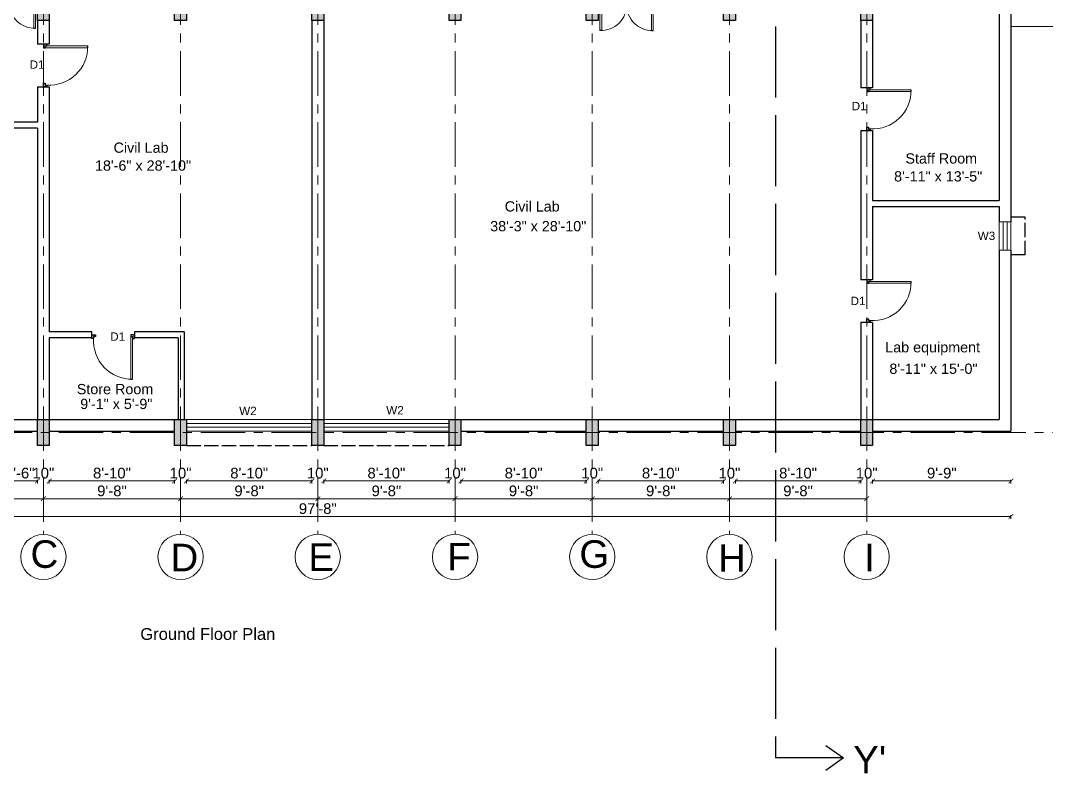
# Model space of a CAD drawing. Header units: inches. Extents: x -6800 to 96653, y -25814 to 17379.
# Drawn here: x 67528 to 68396, y 9581 to 10218 of the extents above; entities that cross this region are included whole.
import ezdxf

# ---------------------------------------------------------------- set-up
doc = ezdxf.new("R2010")
doc.units = ezdxf.units.IN
doc.header["$MEASUREMENT"] = 0
doc.header["$PDMODE"] = 34
doc.linetypes.add('ACAD_ISO02W100', pattern=[15, 12, -3])
doc.linetypes.add('CENTER', pattern=[2, 1.25, -0.25, 0.25, -0.25])
doc.layers.add('0 @ 1', color=7, linetype='Continuous')
for name, color, linetype, lineweight in [('Cent line', 54, 'CENTER', 9), ('Column', 101, 'Continuous', 30), ('Const line', 131, 'Continuous', 5), ('dimension', 50, 'Continuous', 20), ('Door', 20, 'Continuous', 20), ('Sec line', 7, 'ACAD_ISO02W100', 13), ('Stairs', 60, 'Continuous', 13), ('text', 31, 'Continuous', 13), ('Wall', 90, 'Continuous', 30), ('Win ele', 211, 'Continuous', 15), ('Window', 140, 'Continuous', 13)]:
    doc.layers.add(name, color=color, linetype=linetype, lineweight=lineweight)
doc.layers.add('Chajja', color=191, linetype='ACAD_ISO02W100', lineweight=13, transparency=0.75)
doc.styles.get("Standard").update_dxf_attribs({"font": 'arial.ttf'})
doc.dimstyles.get("Standard").update_dxf_attribs({"dimtxt": 7, "dimasz": 4, "dimexe": 2, "dimexo": 2, "dimgap": 2, "dimtad": 1, "dimdec": 0, "dimzin": 0, "dimdsep": 46, "dimlunit": 4, "dimtxsty": 'Standard', "dimblk": 'ARCHTICK', "dimcen": 0.25, "dimclrd": 256, "dimclre": 256, "dimclrt": 256, "dimadec": 0, "dimazin": 0, "dimtfac": 1, "dimtdec": 0, "dimtofl": 0, "dimtmove": 0, "dimatfit": 3, "dimfxl": 1, "dimfxlon": 1, "dimtolj": 1, "dimtzin": 0, "dimlwd": -1, "dimlwe": -1, "dimarcsym": 1})

# ---------------------------------------------------------------- blocks, each defined once
blk = doc.blocks.new('col')
at = {"layer": 'Column'}
h = blk.add_hatch(color=256, dxfattribs=at)
h.dxf.hatch_style = 1
h.paths.add_polyline_path([(830.39, 923.41), (820.39, 923.41), (820.39, 901.41), (830.39, 901.41)])
blk.add_lwpolyline([(820.39, 923.41), (830.39, 923.41), (830.39, 901.41), (820.39, 901.41)], close=True, dxfattribs=at)
blk = doc.blocks.new('_ArchTick')
at = {"color": 0, "linetype": 'ByBlock', "const_width": 0.15}
blk.add_lwpolyline([(-0.5, -0.5), (0.5, 0.5)], dxfattribs=at)
blk = doc.blocks.new('*D1654')
at = {"layer": 'Defpoints', "color": 0, "transparency": 16777216}
for p in [(67512.7, 9870.56), (67542.7, 9870.56), (67542.7, 9828.56)]:
    blk.add_point(p, dxfattribs=at)
at = {"layer": 'dimension', "transparency": 16777216}
for p, q in [((67512.7, 9829.56), (67512.7, 9826.56)), ((67512.7, 9828.56), (67542.7, 9828.56)), ((67542.7, 9829.56), (67542.7, 9826.56))]:
    blk.add_line(p, q, dxfattribs=at)
at = {"layer": 'dimension', "transparency": 16777216, "xscale": 4, "yscale": 4, "zscale": 4, "rotation": 180}
blk.add_blockref('_ArchTick', (67512.7, 9828.56), dxfattribs=at)
at = {"layer": 'dimension', "transparency": 16777216, "xscale": 4, "yscale": 4, "zscale": 4}
blk.add_blockref('_ArchTick', (67542.7, 9828.56), dxfattribs=at)
at = {"layer": 'dimension', "transparency": 16777216, "insert": (67527.7, 9835.15), "char_height": 9, "attachment_point": 5}
blk.add_mtext('\\A1;2\'-6"', dxfattribs=at)
blk = doc.blocks.new('*D1653')
at = {"layer": 'Defpoints', "color": 0, "transparency": 16777216}
for p in [(67542.7, 9870.56), (67552.7, 9870.56), (67552.7, 9828.56)]:
    blk.add_point(p, dxfattribs=at)
at = {"layer": 'dimension', "transparency": 16777216}
for p, q in [((67542.7, 9829.56), (67542.7, 9826.56)), ((67552.7, 9829.56), (67552.7, 9826.56))]:
    blk.add_line(p, q, dxfattribs=at)
at = {"layer": 'dimension', "transparency": 16777216, "insert": (67547.7, 9835.15), "char_height": 9, "attachment_point": 5}
blk.add_mtext('\\A1;10"', dxfattribs=at)
blk = doc.blocks.new('*D1652')
at = {"layer": 'Defpoints', "color": 0, "transparency": 16777216}
for p in [(67552.7, 9870.56), (67658.7, 9870.56), (67658.7, 9828.56)]:
    blk.add_point(p, dxfattribs=at)
at = {"layer": 'dimension', "transparency": 16777216}
for p, q in [((67552.7, 9829.56), (67552.7, 9826.56)), ((67552.7, 9828.56), (67658.7, 9828.56)), ((67658.7, 9829.56), (67658.7, 9826.56))]:
    blk.add_line(p, q, dxfattribs=at)
at = {"layer": 'dimension', "transparency": 16777216, "xscale": 4, "yscale": 4, "zscale": 4, "rotation": 180}
blk.add_blockref('_ArchTick', (67552.7, 9828.56), dxfattribs=at)
at = {"layer": 'dimension', "transparency": 16777216, "xscale": 4, "yscale": 4, "zscale": 4}
blk.add_blockref('_ArchTick', (67658.7, 9828.56), dxfattribs=at)
at = {"layer": 'dimension', "transparency": 16777216, "insert": (67605.7, 9835.15), "char_height": 9, "attachment_point": 5}
blk.add_mtext('\\A1;8\'-10"', dxfattribs=at)
blk = doc.blocks.new('*D1651')
at = {"layer": 'Defpoints', "color": 0, "transparency": 16777216}
for p in [(67658.7, 9870.56), (67668.7, 9870.56), (67668.7, 9828.56)]:
    blk.add_point(p, dxfattribs=at)
at = {"layer": 'dimension', "transparency": 16777216}
for p, q in [((67658.7, 9829.56), (67658.7, 9826.56)), ((67668.7, 9829.56), (67668.7, 9826.56))]:
    blk.add_line(p, q, dxfattribs=at)
at = {"layer": 'dimension', "transparency": 16777216, "insert": (67663.7, 9835.15), "char_height": 9, "attachment_point": 5}
blk.add_mtext('\\A1;10"', dxfattribs=at)
blk = doc.blocks.new('*D1650')
at = {"layer": 'Defpoints', "color": 0, "transparency": 16777216}
for p in [(67668.7, 9870.56), (67774.7, 9870.56), (67774.7, 9828.56)]:
    blk.add_point(p, dxfattribs=at)
at = {"layer": 'dimension', "transparency": 16777216}
for p, q in [((67668.7, 9829.56), (67668.7, 9826.56)), ((67668.7, 9828.56), (67774.7, 9828.56)), ((67774.7, 9829.56), (67774.7, 9826.56))]:
    blk.add_line(p, q, dxfattribs=at)
at = {"layer": 'dimension', "transparency": 16777216, "xscale": 4, "yscale": 4, "zscale": 4, "rotation": 180}
blk.add_blockref('_ArchTick', (67668.7, 9828.56), dxfattribs=at)
at = {"layer": 'dimension', "transparency": 16777216, "xscale": 4, "yscale": 4, "zscale": 4}
blk.add_blockref('_ArchTick', (67774.7, 9828.56), dxfattribs=at)
at = {"layer": 'dimension', "transparency": 16777216, "insert": (67721.7, 9835.15), "char_height": 9, "attachment_point": 5}
blk.add_mtext('\\A1;8\'-10"', dxfattribs=at)
blk = doc.blocks.new('*D1649')
at = {"layer": 'Defpoints', "color": 0, "transparency": 16777216}
for p in [(67774.7, 9870.56), (67784.7, 9870.56), (67784.7, 9828.56)]:
    blk.add_point(p, dxfattribs=at)
at = {"layer": 'dimension', "transparency": 16777216}
for p, q in [((67774.7, 9829.56), (67774.7, 9826.56)), ((67784.7, 9829.56), (67784.7, 9826.56))]:
    blk.add_line(p, q, dxfattribs=at)
at = {"layer": 'dimension', "transparency": 16777216, "insert": (67779.7, 9835.15), "char_height": 9, "attachment_point": 5}
blk.add_mtext('\\A1;10"', dxfattribs=at)
blk = doc.blocks.new('*D1648')
at = {"layer": 'Defpoints', "color": 0, "transparency": 16777216}
for p in [(67784.7, 9870.56), (67890.7, 9869.56), (67890.7, 9828.56)]:
    blk.add_point(p, dxfattribs=at)
at = {"layer": 'dimension', "transparency": 16777216}
for p, q in [((67784.7, 9829.56), (67784.7, 9826.56)), ((67784.7, 9828.56), (67890.7, 9828.56)), ((67890.7, 9829.56), (67890.7, 9826.56))]:
    blk.add_line(p, q, dxfattribs=at)
at = {"layer": 'dimension', "transparency": 16777216, "xscale": 4, "yscale": 4, "zscale": 4, "rotation": 180}
blk.add_blockref('_ArchTick', (67784.7, 9828.56), dxfattribs=at)
at = {"layer": 'dimension', "transparency": 16777216, "xscale": 4, "yscale": 4, "zscale": 4}
blk.add_blockref('_ArchTick', (67890.7, 9828.56), dxfattribs=at)
at = {"layer": 'dimension', "transparency": 16777216, "insert": (67837.7, 9835.15), "char_height": 9, "attachment_point": 5}
blk.add_mtext('\\A1;8\'-10"', dxfattribs=at)
blk = doc.blocks.new('*D1647')
at = {"layer": 'Defpoints', "color": 0, "transparency": 16777216}
for p in [(67890.7, 9869.56), (67900.7, 9869.56), (67900.7, 9828.56)]:
    blk.add_point(p, dxfattribs=at)
at = {"layer": 'dimension', "transparency": 16777216}
for p, q in [((67890.7, 9829.56), (67890.7, 9826.56)), ((67900.7, 9829.56), (67900.7, 9826.56))]:
    blk.add_line(p, q, dxfattribs=at)
at = {"layer": 'dimension', "transparency": 16777216, "insert": (67895.7, 9835.15), "char_height": 9, "attachment_point": 5}
blk.add_mtext('\\A1;10"', dxfattribs=at)
blk = doc.blocks.new('*D1646')
at = {"layer": 'Defpoints', "color": 0, "transparency": 16777216}
for p in [(68006.7, 9870.56), (67900.7, 9869.56), (68006.7, 9828.56)]:
    blk.add_point(p, dxfattribs=at)
at = {"layer": 'dimension', "transparency": 16777216}
for p, q in [((67900.7, 9829.56), (67900.7, 9826.56)), ((67900.7, 9828.56), (68006.7, 9828.56)), ((68006.7, 9829.56), (68006.7, 9826.56))]:
    blk.add_line(p, q, dxfattribs=at)
at = {"layer": 'dimension', "transparency": 16777216, "xscale": 4, "yscale": 4, "zscale": 4, "rotation": 180}
blk.add_blockref('_ArchTick', (67900.7, 9828.56), dxfattribs=at)
at = {"layer": 'dimension', "transparency": 16777216, "xscale": 4, "yscale": 4, "zscale": 4}
blk.add_blockref('_ArchTick', (68006.7, 9828.56), dxfattribs=at)
at = {"layer": 'dimension', "transparency": 16777216, "insert": (67953.7, 9835.15), "char_height": 9, "attachment_point": 5}
blk.add_mtext('\\A1;8\'-10"', dxfattribs=at)
blk = doc.blocks.new('*D1645')
at = {"layer": 'Defpoints', "color": 0, "transparency": 16777216}
for p in [(68006.7, 9870.56), (68016.7, 9870.56), (68016.7, 9828.56)]:
    blk.add_point(p, dxfattribs=at)
at = {"layer": 'dimension', "transparency": 16777216}
for p, q in [((68006.7, 9829.56), (68006.7, 9826.56)), ((68016.7, 9829.56), (68016.7, 9826.56))]:
    blk.add_line(p, q, dxfattribs=at)
at = {"layer": 'dimension', "transparency": 16777216, "insert": (68011.7, 9835.15), "char_height": 9, "attachment_point": 5}
blk.add_mtext('\\A1;10"', dxfattribs=at)
blk = doc.blocks.new('*D1644')
at = {"layer": 'Defpoints', "color": 0, "transparency": 16777216}
for p in [(68016.7, 9870.56), (68122.7, 9870.56), (68122.7, 9828.56)]:
    blk.add_point(p, dxfattribs=at)
at = {"layer": 'dimension', "transparency": 16777216}
for p, q in [((68016.7, 9829.56), (68016.7, 9826.56)), ((68016.7, 9828.56), (68122.7, 9828.56)), ((68122.7, 9829.56), (68122.7, 9826.56))]:
    blk.add_line(p, q, dxfattribs=at)
at = {"layer": 'dimension', "transparency": 16777216, "xscale": 4, "yscale": 4, "zscale": 4, "rotation": 180}
blk.add_blockref('_ArchTick', (68016.7, 9828.56), dxfattribs=at)
at = {"layer": 'dimension', "transparency": 16777216, "xscale": 4, "yscale": 4, "zscale": 4}
blk.add_blockref('_ArchTick', (68122.7, 9828.56), dxfattribs=at)
at = {"layer": 'dimension', "transparency": 16777216, "insert": (68069.7, 9835.15), "char_height": 9, "attachment_point": 5}
blk.add_mtext('\\A1;8\'-10"', dxfattribs=at)
blk = doc.blocks.new('*D1643')
at = {"layer": 'Defpoints', "color": 0, "transparency": 16777216}
for p in [(68122.7, 9870.56), (68132.7, 9870.56), (68132.7, 9828.56)]:
    blk.add_point(p, dxfattribs=at)
at = {"layer": 'dimension', "transparency": 16777216}
for p, q in [((68122.7, 9829.56), (68122.7, 9826.56)), ((68132.7, 9829.56), (68132.7, 9826.56))]:
    blk.add_line(p, q, dxfattribs=at)
at = {"layer": 'dimension', "transparency": 16777216, "insert": (68127.7, 9835.15), "char_height": 9, "attachment_point": 5}
blk.add_mtext('\\A1;10"', dxfattribs=at)
blk = doc.blocks.new('*D1642')
at = {"layer": 'Defpoints', "color": 0, "transparency": 16777216}
for p in [(68132.7, 9870.56), (68238.7, 9869.56), (68238.7, 9828.56)]:
    blk.add_point(p, dxfattribs=at)
at = {"layer": 'dimension', "transparency": 16777216}
for p, q in [((68132.7, 9829.56), (68132.7, 9826.56)), ((68132.7, 9828.56), (68238.7, 9828.56)), ((68238.7, 9829.56), (68238.7, 9826.56))]:
    blk.add_line(p, q, dxfattribs=at)
at = {"layer": 'dimension', "transparency": 16777216, "xscale": 4, "yscale": 4, "zscale": 4, "rotation": 180}
blk.add_blockref('_ArchTick', (68132.7, 9828.56), dxfattribs=at)
at = {"layer": 'dimension', "transparency": 16777216, "xscale": 4, "yscale": 4, "zscale": 4}
blk.add_blockref('_ArchTick', (68238.7, 9828.56), dxfattribs=at)
at = {"layer": 'dimension', "transparency": 16777216, "insert": (68185.7, 9835.15), "char_height": 9, "attachment_point": 5}
blk.add_mtext('\\A1;8\'-10"', dxfattribs=at)
blk = doc.blocks.new('*D1641')
at = {"layer": 'Defpoints', "color": 0, "transparency": 16777216}
for p in [(68238.7, 9869.56), (68248.7, 9869.56), (68248.7, 9828.56)]:
    blk.add_point(p, dxfattribs=at)
at = {"layer": 'dimension', "transparency": 16777216}
for p, q in [((68238.7, 9829.56), (68238.7, 9826.56)), ((68248.7, 9829.56), (68248.7, 9826.56))]:
    blk.add_line(p, q, dxfattribs=at)
at = {"layer": 'dimension', "transparency": 16777216, "insert": (68243.7, 9835.15), "char_height": 9, "attachment_point": 5}
blk.add_mtext('\\A1;10"', dxfattribs=at)
blk = doc.blocks.new('*D1640')
at = {"layer": 'Defpoints', "color": 0, "transparency": 16777216}
for p in [(68365.7, 9870.56), (68248.7, 9869.56), (68365.7, 9828.56)]:
    blk.add_point(p, dxfattribs=at)
at = {"layer": 'dimension', "transparency": 16777216}
for p, q in [((68248.7, 9829.56), (68248.7, 9826.56)), ((68248.7, 9828.56), (68365.7, 9828.56)), ((68365.7, 9829.56), (68365.7, 9826.56))]:
    blk.add_line(p, q, dxfattribs=at)
at = {"layer": 'dimension', "transparency": 16777216, "xscale": 4, "yscale": 4, "zscale": 4, "rotation": 180}
blk.add_blockref('_ArchTick', (68248.7, 9828.56), dxfattribs=at)
at = {"layer": 'dimension', "transparency": 16777216, "xscale": 4, "yscale": 4, "zscale": 4}
blk.add_blockref('_ArchTick', (68365.7, 9828.56), dxfattribs=at)
at = {"layer": 'dimension', "transparency": 16777216, "insert": (68307.2, 9835.15), "char_height": 9, "attachment_point": 5}
blk.add_mtext('\\A1;9\'-9"', dxfattribs=at)
blk = doc.blocks.new('*D1638')
at = {"layer": 'Defpoints', "color": 0, "transparency": 16777216}
for p in [(67431.7, 9858.56), (67547.7, 9858.56), (67547.7, 9813.56)]:
    blk.add_point(p, dxfattribs=at)
at = {"layer": 'dimension', "transparency": 16777216}
for p, q in [((67431.7, 9814.56), (67431.7, 9811.56)), ((67431.7, 9813.56), (67547.7, 9813.56)), ((67547.7, 9814.56), (67547.7, 9811.56))]:
    blk.add_line(p, q, dxfattribs=at)
at = {"layer": 'dimension', "transparency": 16777216, "xscale": 4, "yscale": 4, "zscale": 4, "rotation": 180}
blk.add_blockref('_ArchTick', (67431.7, 9813.56), dxfattribs=at)
at = {"layer": 'dimension', "transparency": 16777216, "xscale": 4, "yscale": 4, "zscale": 4}
blk.add_blockref('_ArchTick', (67547.7, 9813.56), dxfattribs=at)
at = {"layer": 'dimension', "transparency": 16777216, "insert": (67489.7, 9820.15), "char_height": 9, "attachment_point": 5}
blk.add_mtext('\\A1;9\'-8"', dxfattribs=at)
blk = doc.blocks.new('*D1637')
at = {"layer": 'Defpoints', "color": 0, "transparency": 16777216}
for p in [(67547.7, 9858.56), (67663.7, 9858.56), (67663.7, 9813.56)]:
    blk.add_point(p, dxfattribs=at)
at = {"layer": 'dimension', "transparency": 16777216}
for p, q in [((67547.7, 9814.56), (67547.7, 9811.56)), ((67547.7, 9813.56), (67663.7, 9813.56)), ((67663.7, 9814.56), (67663.7, 9811.56))]:
    blk.add_line(p, q, dxfattribs=at)
at = {"layer": 'dimension', "transparency": 16777216, "xscale": 4, "yscale": 4, "zscale": 4, "rotation": 180}
blk.add_blockref('_ArchTick', (67547.7, 9813.56), dxfattribs=at)
at = {"layer": 'dimension', "transparency": 16777216, "xscale": 4, "yscale": 4, "zscale": 4}
blk.add_blockref('_ArchTick', (67663.7, 9813.56), dxfattribs=at)
at = {"layer": 'dimension', "transparency": 16777216, "insert": (67605.7, 9820.15), "char_height": 9, "attachment_point": 5}
blk.add_mtext('\\A1;9\'-8"', dxfattribs=at)
blk = doc.blocks.new('*D1636')
at = {"layer": 'Defpoints', "color": 0, "transparency": 16777216}
for p in [(67663.7, 9858.56), (67779.7, 9858.56), (67779.7, 9813.56)]:
    blk.add_point(p, dxfattribs=at)
at = {"layer": 'dimension', "transparency": 16777216}
for p, q in [((67663.7, 9814.56), (67663.7, 9811.56)), ((67663.7, 9813.56), (67779.7, 9813.56)), ((67779.7, 9814.56), (67779.7, 9811.56))]:
    blk.add_line(p, q, dxfattribs=at)
at = {"layer": 'dimension', "transparency": 16777216, "xscale": 4, "yscale": 4, "zscale": 4, "rotation": 180}
blk.add_blockref('_ArchTick', (67663.7, 9813.56), dxfattribs=at)
at = {"layer": 'dimension', "transparency": 16777216, "xscale": 4, "yscale": 4, "zscale": 4}
blk.add_blockref('_ArchTick', (67779.7, 9813.56), dxfattribs=at)
at = {"layer": 'dimension', "transparency": 16777216, "insert": (67721.7, 9820.15), "char_height": 9, "attachment_point": 5}
blk.add_mtext('\\A1;9\'-8"', dxfattribs=at)
blk = doc.blocks.new('*D1635')
at = {"layer": 'Defpoints', "color": 0, "transparency": 16777216}
for p in [(67779.7, 9858.56), (67895.7, 9858.56), (67895.7, 9813.56)]:
    blk.add_point(p, dxfattribs=at)
at = {"layer": 'dimension', "transparency": 16777216}
for p, q in [((67779.7, 9814.56), (67779.7, 9811.56)), ((67779.7, 9813.56), (67895.7, 9813.56)), ((67895.7, 9814.56), (67895.7, 9811.56))]:
    blk.add_line(p, q, dxfattribs=at)
at = {"layer": 'dimension', "transparency": 16777216, "xscale": 4, "yscale": 4, "zscale": 4, "rotation": 180}
blk.add_blockref('_ArchTick', (67779.7, 9813.56), dxfattribs=at)
at = {"layer": 'dimension', "transparency": 16777216, "xscale": 4, "yscale": 4, "zscale": 4}
blk.add_blockref('_ArchTick', (67895.7, 9813.56), dxfattribs=at)
at = {"layer": 'dimension', "transparency": 16777216, "insert": (67837.7, 9820.15), "char_height": 9, "attachment_point": 5}
blk.add_mtext('\\A1;9\'-8"', dxfattribs=at)
blk = doc.blocks.new('*D1634')
at = {"layer": 'Defpoints', "color": 0, "transparency": 16777216}
for p in [(67895.7, 9858.56), (68011.7, 9858.56), (68011.7, 9813.56)]:
    blk.add_point(p, dxfattribs=at)
at = {"layer": 'dimension', "transparency": 16777216}
for p, q in [((67895.7, 9814.56), (67895.7, 9811.56)), ((67895.7, 9813.56), (68011.7, 9813.56)), ((68011.7, 9814.56), (68011.7, 9811.56))]:
    blk.add_line(p, q, dxfattribs=at)
at = {"layer": 'dimension', "transparency": 16777216, "xscale": 4, "yscale": 4, "zscale": 4, "rotation": 180}
blk.add_blockref('_ArchTick', (67895.7, 9813.56), dxfattribs=at)
at = {"layer": 'dimension', "transparency": 16777216, "xscale": 4, "yscale": 4, "zscale": 4}
blk.add_blockref('_ArchTick', (68011.7, 9813.56), dxfattribs=at)
at = {"layer": 'dimension', "transparency": 16777216, "insert": (67953.7, 9820.15), "char_height": 9, "attachment_point": 5}
blk.add_mtext('\\A1;9\'-8"', dxfattribs=at)
blk = doc.blocks.new('*D1633')
at = {"layer": 'Defpoints', "color": 0, "transparency": 16777216}
for p in [(68011.7, 9858.56), (68127.7, 9858.56), (68127.7, 9813.56)]:
    blk.add_point(p, dxfattribs=at)
at = {"layer": 'dimension', "transparency": 16777216}
for p, q in [((68011.7, 9814.56), (68011.7, 9811.56)), ((68011.7, 9813.56), (68127.7, 9813.56)), ((68127.7, 9814.56), (68127.7, 9811.56))]:
    blk.add_line(p, q, dxfattribs=at)
at = {"layer": 'dimension', "transparency": 16777216, "xscale": 4, "yscale": 4, "zscale": 4, "rotation": 180}
blk.add_blockref('_ArchTick', (68011.7, 9813.56), dxfattribs=at)
at = {"layer": 'dimension', "transparency": 16777216, "xscale": 4, "yscale": 4, "zscale": 4}
blk.add_blockref('_ArchTick', (68127.7, 9813.56), dxfattribs=at)
at = {"layer": 'dimension', "transparency": 16777216, "insert": (68069.7, 9820.15), "char_height": 9, "attachment_point": 5}
blk.add_mtext('\\A1;9\'-8"', dxfattribs=at)
blk = doc.blocks.new('*D1632')
at = {"layer": 'Defpoints', "color": 0, "transparency": 16777216}
for p in [(68127.7, 9858.56), (68243.7, 9858.56), (68243.7, 9813.56)]:
    blk.add_point(p, dxfattribs=at)
at = {"layer": 'dimension', "transparency": 16777216}
for p, q in [((68127.7, 9814.56), (68127.7, 9811.56)), ((68127.7, 9813.56), (68243.7, 9813.56)), ((68243.7, 9814.56), (68243.7, 9811.56))]:
    blk.add_line(p, q, dxfattribs=at)
at = {"layer": 'dimension', "transparency": 16777216, "xscale": 4, "yscale": 4, "zscale": 4, "rotation": 180}
blk.add_blockref('_ArchTick', (68127.7, 9813.56), dxfattribs=at)
at = {"layer": 'dimension', "transparency": 16777216, "xscale": 4, "yscale": 4, "zscale": 4}
blk.add_blockref('_ArchTick', (68243.7, 9813.56), dxfattribs=at)
at = {"layer": 'dimension', "transparency": 16777216, "insert": (68185.7, 9820.15), "char_height": 9, "attachment_point": 5}
blk.add_mtext('\\A1;9\'-8"', dxfattribs=at)
blk = doc.blocks.new('*D1631')
at = {"layer": 'Defpoints', "color": 0, "transparency": 16777216}
for p in [(67193.7, 9870.56), (68365.7, 9870.56), (68365.7, 9798.56)]:
    blk.add_point(p, dxfattribs=at)
at = {"layer": 'dimension', "transparency": 16777216}
for p, q in [((67193.7, 9799.56), (67193.7, 9796.56)), ((67193.7, 9798.56), (68365.7, 9798.56)), ((68365.7, 9799.56), (68365.7, 9796.56))]:
    blk.add_line(p, q, dxfattribs=at)
at = {"layer": 'dimension', "transparency": 16777216, "xscale": 4, "yscale": 4, "zscale": 4, "rotation": 180}
blk.add_blockref('_ArchTick', (67193.7, 9798.56), dxfattribs=at)
at = {"layer": 'dimension', "transparency": 16777216, "xscale": 4, "yscale": 4, "zscale": 4}
blk.add_blockref('_ArchTick', (68365.7, 9798.56), dxfattribs=at)
at = {"layer": 'dimension', "transparency": 16777216, "insert": (67779.7, 9805.15), "char_height": 9, "attachment_point": 5}
blk.add_mtext('\\A1;97\'-8"', dxfattribs=at)
blk = doc.blocks.new('*D1630')
at = {"layer": 'Defpoints', "color": 0, "transparency": 16777216}
for p in [(68365.7, 10236.56), (68365.7, 10047.56), (68502.7, 10047.56)]:
    blk.add_point(p, dxfattribs=at)
at = {"layer": 'dimension', "transparency": 16777216}
for p, q in [((68501.7, 10236.56), (68504.7, 10236.56)), ((68502.7, 10236.56), (68502.7, 10047.56)), ((68501.7, 10047.56), (68504.7, 10047.56))]:
    blk.add_line(p, q, dxfattribs=at)
at = {"layer": 'dimension', "transparency": 16777216, "xscale": 4, "yscale": 4, "zscale": 4}
for p, rotation in [((68502.7, 10236.56), 90), ((68502.7, 10047.56), 270)]:
    blk.add_blockref('_ArchTick', p, dxfattribs=dict(at, rotation=rotation))
at = {"layer": 'dimension', "transparency": 16777216, "insert": (68496.1, 10142.06), "char_height": 9, "attachment_point": 5, "rotation": 90}
blk.add_mtext('\\A1;15\'-9"', dxfattribs=at)
blk = doc.blocks.new('*D1629')
at = {"layer": 'Defpoints', "color": 0, "transparency": 16777216}
for p in [(68365.7, 10047.56), (68365.7, 10023.56), (68502.7, 10023.56)]:
    blk.add_point(p, dxfattribs=at)
at = {"layer": 'dimension', "transparency": 16777216}
for p, q in [((68501.7, 10047.56), (68504.7, 10047.56)), ((68502.7, 10047.56), (68502.7, 10023.56)), ((68501.7, 10023.56), (68504.7, 10023.56))]:
    blk.add_line(p, q, dxfattribs=at)
at = {"layer": 'dimension', "transparency": 16777216, "xscale": 4, "yscale": 4, "zscale": 4}
for p, rotation in [((68502.7, 10047.56), 90), ((68502.7, 10023.56), 270)]:
    blk.add_blockref('_ArchTick', p, dxfattribs=dict(at, rotation=rotation))
at = {"layer": 'dimension', "transparency": 16777216, "insert": (68496.18, 10035.56), "char_height": 9, "attachment_point": 5, "rotation": 90}
blk.add_mtext("\\A1;2'", dxfattribs=at)
blk = doc.blocks.new('*D1628')
at = {"layer": 'Defpoints', "color": 0, "transparency": 16777216}
for p in [(68365.7, 10023.56), (68365.7, 9870.56), (68502.7, 9870.56)]:
    blk.add_point(p, dxfattribs=at)
at = {"layer": 'dimension', "transparency": 16777216}
for p, q in [((68501.7, 10023.56), (68504.7, 10023.56)), ((68502.7, 10023.56), (68502.7, 9870.56)), ((68501.7, 9870.56), (68504.7, 9870.56))]:
    blk.add_line(p, q, dxfattribs=at)
at = {"layer": 'dimension', "transparency": 16777216, "xscale": 4, "yscale": 4, "zscale": 4}
for p, rotation in [((68502.7, 10023.56), 90), ((68502.7, 9870.56), 270)]:
    blk.add_blockref('_ArchTick', p, dxfattribs=dict(at, rotation=rotation))
at = {"layer": 'dimension', "transparency": 16777216, "insert": (68496.1, 9947.06), "char_height": 9, "attachment_point": 5, "rotation": 90}
blk.add_mtext('\\A1;12\'-9"', dxfattribs=at)
blk = doc.blocks.new('*D1627')
at = {"layer": 'Defpoints', "color": 0, "transparency": 16777216}
for p in [(68243.7, 10228.56), (68243.7, 9869.56), (68517.7, 9869.56)]:
    blk.add_point(p, dxfattribs=at)
at = {"layer": 'dimension', "transparency": 16777216}
for p, q in [((68516.7, 10228.56), (68519.7, 10228.56)), ((68517.7, 10228.56), (68517.7, 9869.56)), ((68516.7, 9869.56), (68519.7, 9869.56))]:
    blk.add_line(p, q, dxfattribs=at)
at = {"layer": 'dimension', "transparency": 16777216, "xscale": 4, "yscale": 4, "zscale": 4}
for p, rotation in [((68517.7, 10228.56), 90), ((68517.7, 9869.56), 270)]:
    blk.add_blockref('_ArchTick', p, dxfattribs=dict(at, rotation=rotation))
at = {"layer": 'dimension', "transparency": 16777216, "insert": (68511.1, 10049.06), "char_height": 9, "attachment_point": 5, "rotation": 90}
blk.add_mtext('\\A1;29\'-11"', dxfattribs=at)
blk = doc.blocks.new('*D1626')
at = {"layer": 'Defpoints', "color": 0, "transparency": 16777216}
for p in [(68365.7, 10236.56), (68365.7, 9870.56), (68532.7, 9870.56)]:
    blk.add_point(p, dxfattribs=at)
at = {"layer": 'dimension', "transparency": 16777216}
for p, q in [((68531.7, 10236.56), (68534.7, 10236.56)), ((68532.7, 10236.56), (68532.7, 9870.56)), ((68531.7, 9870.56), (68534.7, 9870.56))]:
    blk.add_line(p, q, dxfattribs=at)
at = {"layer": 'dimension', "transparency": 16777216, "xscale": 4, "yscale": 4, "zscale": 4}
for p, rotation in [((68532.7, 10236.56), 90), ((68532.7, 9870.56), 270)]:
    blk.add_blockref('_ArchTick', p, dxfattribs=dict(at, rotation=rotation))
at = {"layer": 'dimension', "transparency": 16777216, "insert": (68526.1, 10053.56), "char_height": 9, "attachment_point": 5, "rotation": 90}
blk.add_mtext('\\A1;30\'-6"', dxfattribs=at)
blk = doc.blocks.new('D')
at = {"transparency": 33554508}
h = blk.add_hatch(color=4, dxfattribs=at)
h.dxf.hatch_style = 1
h.paths.add_polyline_path([(619.55, 27.79), (621.05, 27.79), (621.05, 29.29), (618.05, 29.29), (618.05, 26.29), (619.55, 26.29)])
h = blk.add_hatch(color=4, dxfattribs=at)
h.dxf.hatch_style = 1
h.paths.add_polyline_path([(664.55, 26.29), (666.05, 26.29), (666.05, 29.29), (663.05, 29.29), (663.05, 27.79), (664.55, 27.79)])
for p, q in [((618.05, 26.29), (618.05, 29.29)), ((618.05, 29.29), (621.05, 29.29)), ((619.55, 26.29), (618.05, 26.29)), ((621.05, 27.79), (619.55, 27.79)), ((619.55, 27.79), (619.55, 26.29)), ((621.05, 29.29), (621.05, 27.79)), ((666.05, 29.29), (663.05, 29.29)), ((663.05, 29.29), (663.05, 27.79)), ((663.05, 27.79), (664.55, 27.79)), ((664.55, 27.79), (664.55, 26.29)), ((664.55, 26.29), (666.05, 26.29)), ((666.05, 26.29), (666.05, 29.29)), ((621.05, 6.79), (619.55, 6.79)), ((663.05, 6.79), (664.55, 6.79))]:
    blk.add_line(p, q)
at = {"layer": 'Door'}
for p, q in [((619.55, 6.79), (619.55, 27.79)), ((621.05, 27.79), (621.05, 6.79)), ((663.05, 27.79), (663.05, 6.79)), ((664.55, 6.79), (664.55, 27.79))]:
    blk.add_line(p, q, dxfattribs=at)
for centre, radius, start, end in [((620.3, 28.54), 21.76, 268.02507, 1.97493), ((663.8, 28.51), 21.74, 179.93185, 271.97728)]:
    blk.add_arc(centre, radius, start, end, dxfattribs=at)
blk = doc.blocks.new('D1')
at = {"transparency": 33554508}
h = blk.add_hatch(color=4, dxfattribs=at)
h.dxf.hatch_style = 1
h.paths.add_polyline_path([(579.58, -15.73), (581.08, -15.73), (581.08, -14.23), (578.08, -14.23), (578.08, -17.23), (579.58, -17.23)])
h.paths.add_polyline_path([(612.58, -15.73), (612.58, -17.23), (614.08, -17.23), (614.08, -14.23), (611.08, -14.23), (611.08, -15.73)])
for p, q in [((578.08, -17.23), (578.08, -14.23)), ((578.08, -14.23), (581.08, -14.23)), ((579.58, -17.23), (578.08, -17.23)), ((581.08, -15.73), (579.58, -15.73)), ((579.58, -15.73), (579.58, -17.23)), ((581.08, -14.23), (581.08, -15.73)), ((614.08, -14.23), (611.08, -14.23)), ((611.08, -14.23), (611.08, -15.73)), ((611.08, -15.73), (612.58, -15.73)), ((612.58, -15.73), (612.58, -17.23)), ((612.58, -17.23), (614.08, -17.23)), ((614.08, -17.23), (614.08, -14.23)), ((611.08, -51.73), (612.58, -51.73))]:
    blk.add_line(p, q)
at = {"layer": 'Door'}
for p, q in [((611.08, -15.73), (611.08, -51.73)), ((612.58, -51.73), (612.58, -15.73))]:
    blk.add_line(p, q, dxfattribs=at)
blk.add_arc((611.83, -19.41), 32.32, 176.12441, 271.32953, dxfattribs=at)

msp = doc.modelspace()

# ---------------------------------------------------------------- linework, layer by layer
at = {"layer": 'Cent line', "ltscale": 30, "transparency": 33554643}
for p, q in [((67547.7, 10371.56), (67547.7, 9783.56)), ((67663.7, 10371.56), (67663.7, 9783.56)), ((67779.7, 10371.56), (67779.7, 9783.56)), ((67895.7, 10371.56), (67895.7, 9783.56)), ((68011.7, 10371.56), (68011.7, 9783.56)), ((68127.7, 10371.56), (68127.7, 9783.56)), ((68243.7, 10371.56), (68243.7, 9783.56)), ((67080.7, 9869.56), (68547.7, 9869.56))]:
    msp.add_line(p, q, dxfattribs=at)
at = {"layer": 'Chajja', "lineweight": 25, "transparency": 33554687}
for p, q in [((68377.7, 10051.56), (68365.7, 10051.56)), ((68377.7, 10019.56), (68377.7, 10051.56)), ((68377.7, 10019.56), (68365.7, 10019.56)), ((67668.7, 9858.56), (67774.7, 9858.56)), ((67784.7, 9858.56), (67890.7, 9858.56))]:
    msp.add_line(p, q, dxfattribs=at)
at = {"layer": 'Const line', "lineweight": 25, "transparency": 33554687}
for p, q in [((67628.7, 9880.56), (67658.7, 9880.56)), ((67628.7, 9870.56), (67658.7, 9870.56))]:
    msp.add_line(p, q, dxfattribs=at)
at = {"layer": 'Sec line', "lineweight": 25, "ltscale": 5, "transparency": 33554687}
msp.add_line((68166.6, 10512.56), (68166.6, 9594.56), dxfattribs=at)
at = {"layer": 'Stairs', "transparency": 33554651}
msp.add_line((68365.7, 10212.56), (68472.7, 10212.56), dxfattribs=at)
at = {"layer": 'text', "transparency": 33554687}
for centre in [(67547.7, 9764.42), (67663.7, 9764.42), (67779.7, 9764.42), (67895.7, 9764.42), (68011.7, 9764.42), (68127.7, 9764.42), (68243.7, 9764.42)]:
    msp.add_circle(centre, 19.15, dxfattribs=at)
at = {"layer": 'Wall', "transparency": 33554651}
for p, q in [((68365.7, 10236.56), (68365.7, 10047.56)), ((68355.7, 10226.56), (68355.7, 10065.56)), ((67542.7, 10217.56), (67542.7, 10197.56)), ((67552.7, 10217.56), (67552.7, 10197.56)), ((67774.7, 10217.56), (67774.7, 9880.56)), ((67784.7, 10217.56), (67784.7, 9880.56)), ((68238.7, 10217.56), (68238.7, 10160.56)), ((68248.7, 10217.56), (68248.7, 10160.56)), ((67552.7, 10197.56), (67542.7, 10197.56)), ((67542.7, 10161.56), (67542.7, 10131.56)), ((67542.7, 10161.56), (67552.7, 10161.56)), ((67552.7, 10161.56), (67552.7, 9954.56)), ((68248.7, 10160.56), (68238.7, 10160.56)), ((67542.7, 10131.56), (67356.7, 10131.56)), ((67542.7, 10126.56), (67356.7, 10126.56)), ((67542.7, 10126.56), (67542.7, 9880.56)), ((68238.7, 10124.56), (68238.7, 9998.56)), ((68238.7, 10124.56), (68248.7, 10124.56)), ((68248.7, 10124.56), (68248.7, 10065.56)), ((68248.7, 10065.56), (68355.7, 10065.56)), ((68248.7, 10060.56), (68248.7, 9998.56)), ((68248.7, 10060.56), (68355.7, 10060.56)), ((68355.7, 10060.56), (68355.7, 10047.56)), ((68355.7, 10023.56), (68355.7, 9880.56)), ((68365.7, 10023.56), (68365.7, 9870.56)), ((68248.7, 9998.56), (68238.7, 9998.56)), ((68238.7, 9962.56), (68238.7, 9880.56)), ((68248.7, 9962.56), (68238.7, 9962.56)), ((68248.7, 9962.56), (68248.7, 9880.56)), ((67588.7, 9954.56), (67552.7, 9954.56)), ((67552.7, 9949.56), (67552.7, 9880.56)), ((67588.7, 9949.56), (67552.7, 9949.56)), ((67588.7, 9949.56), (67588.7, 9954.56)), ((67666.7, 9954.56), (67624.7, 9954.56)), ((67624.7, 9954.56), (67624.7, 9949.56)), ((67661.7, 9949.56), (67624.7, 9949.56)), ((67661.7, 9949.56), (67661.7, 9880.56)), ((67666.7, 9954.56), (67666.7, 9880.56)), ((67512.7, 9880.56), (67542.7, 9880.56)), ((67552.7, 9880.56), (67658.7, 9880.56)), ((67900.7, 9880.56), (68006.7, 9880.56)), ((68016.7, 9880.56), (68122.7, 9880.56)), ((68132.7, 9880.56), (68238.7, 9880.56)), ((68248.7, 9880.56), (68355.7, 9880.56)), ((67512.7, 9870.56), (67542.7, 9870.56)), ((67552.7, 9870.56), (67658.7, 9870.56)), ((67900.7, 9870.56), (68006.7, 9870.56)), ((68016.7, 9870.56), (68122.7, 9870.56)), ((68132.7, 9870.56), (68238.7, 9870.56)), ((68248.7, 9870.56), (68365.7, 9870.56))]:
    msp.add_line(p, q, dxfattribs=at)
at = {"layer": 'Window', "transparency": 33554651}
for p, q in [((68359.03, 10047.56), (68359.03, 10023.56)), ((68362.36, 10047.56), (68362.36, 10023.56)), ((67668.7, 9880.56), (67774.7, 9880.56)), ((67784.7, 9880.56), (67890.7, 9880.56)), ((67668.7, 9877.22), (67774.7, 9877.22)), ((67668.7, 9873.89), (67774.7, 9873.89)), ((67774.7, 9870.56), (67668.7, 9870.56)), ((67784.7, 9877.22), (67890.7, 9877.22)), ((67784.7, 9873.89), (67890.7, 9873.89)), ((67890.7, 9870.56), (67784.7, 9870.56))]:
    msp.add_line(p, q, dxfattribs=at)
msp.add_lwpolyline([(68365.7, 10023.56), (68355.7, 10023.56), (68355.7, 10047.56), (68365.7, 10047.56)], close=True, dxfattribs=at)

# ---------------------------------------------------------------- block references
at = {"lineweight": 25, "transparency": 33554687}
for name, p in [('D', (66876.65, 10204.19)), ('D', (67398.65, 10202.27)), ('D1', (67010.61, 9966.29))]:
    msp.add_blockref(name, p, dxfattribs=at)
at = {"lineweight": 25, "transparency": 33554687, "rotation": 90}
for p in [(67533.47, 9583.47), (68229.47, 9546.47), (68229.47, 9384.47)]:
    msp.add_blockref('D1', p, dxfattribs=at)
at = {"layer": 'Win ele', "transparency": 33554526}
for p in [(66722.3, 9316.15), (66838.3, 9316.15), (66954.3, 9316.15), (67070.3, 9316.15), (67186.3, 9316.15), (67302.3, 9316.15), (67418.3, 9316.15), (66722.3, 8957.15), (66838.3, 8957.15), (66954.3, 8957.15), (67070.3, 8957.15), (67186.3, 8957.15), (67302.3, 8957.15), (67418.3, 8957.15)]:
    msp.add_blockref('col', p, dxfattribs=at)

# ---------------------------------------------------------------- texts
at = {"layer": 'text', "transparency": 33554687, "attachment_point": 1}
for s, width, gutter_width, insert, char_height in [('D1', 1192.2441, 35.26, (67536.1, 10183.82), 7.052), ('D1', 1192.2441, 35.26, (68231.05, 10148.82), 7.052), ('Civil Lab', 1066.1323, 5.35, (67607.07, 10114.51), 8.672), ('Staff Room', 614.2686, 3.08, (68276.45, 10105.39), 8.672), ('18\'-6" x 28\'-10"', 749.2243, 3.76, (67591.34, 10099.37), 8.6717), ('8\'-11" x 13\'-5"', 431.6771, 2.17, (68266.9, 10090.24), 8.6717), ('Civil Lab', 1066.1323, 5.35, (67937.73, 10064.87), 8.672), ('38\'-3" x 28\'-10"', 749.2243, 3.76, (67925.45, 10048.16), 8.6717), ('W3', 1192.2441, 35.26, (68337.6, 10039.17), 7.052), ('D1', 1192.2441, 35.26, (68230.11, 9984.19), 7.052), ('D1', 1192.2441, 35.26, (67604.22, 9954.05), 7.052), (' Lab equipment', 467.7173, 2.35, (68256.04, 9945.87), 8.6717), ('8\'-11" x 15\'-0"', 431.6771, 2.17, (68262.91, 9927.71), 8.6717), ('Store Room', 475.4009, 2.39, (67575.96, 9910.53), 8.672), ('9\'-1" x 5\'-9"', 334.0879, 1.68, (67578.86, 9897.99), 8.6717), ('W2', 1192.2441, 35.26, (67713.28, 9891.28), 7.052), ('W2', 1192.2441, 35.26, (67837.58, 9891.83), 7.052), ('C', 337.7784, 5.82, (67536.82, 9778.44), 23.29), ('D', 337.7784, 5.82, (67655.14, 9775.53), 23.29), ('E', 337.7784, 5.82, (67771.73, 9775.82), 23.29), ('F', 337.7784, 5.82, (67889.18, 9776.26), 23.29), ('G', 337.7784, 5.82, (68000.82, 9778.44), 23.29), ('H', 337.7784, 5.82, (68118.09, 9775.16), 23.29), ('I', 337.7784, 5.82, (68241.58, 9775.6), 23.29), ('Ground Floor Plan', 1010.0813, 5.07, (67629.67, 9704.28), 10), ("Y'", 337.7784, 5.82, (68232.3, 9604.73), 23.288)]:
    msp.add_mtext_dynamic_manual_height_columns(s, width=width, gutter_width=gutter_width, heights=[0], dxfattribs=dict(at, insert=insert, char_height=char_height))

# ---------------------------------------------------------------- dimensions: what is measured, and where the dimension line sits
at = {"layer": 'dimension', "transparency": 33554651}
for base, p1, p2, picture, middle in [((68502.7, 10047.56), (68365.7, 10236.56), (68365.7, 10047.56), '*D1630', (68496.1, 10142.06)), ((68532.7, 9870.56), (68365.7, 10236.56), (68365.7, 9870.56), '*D1626', (68526.1, 10053.56)), ((68517.7, 9869.56), (68243.7, 10228.56), (68243.7, 9869.56), '*D1627', (68511.1, 10049.06)), ((68502.7, 10023.56), (68365.7, 10047.56), (68365.7, 10023.56), '*D1629', (68496.18, 10035.56)), ((68502.7, 9870.56), (68365.7, 10023.56), (68365.7, 9870.56), '*D1628', (68496.1, 9947.06))]:
    dim = msp.add_linear_dim(base=base, p1=p1, p2=p2, angle=90, dimstyle='Standard', override={"dimscale": 1, "dimtxt": 9, "dimtix": 1, "dimtofl": 0, "dimtmove": 1, "dimatfit": 0}, dxfattribs=at)
    dim.commit()
    dim.dimension.update_dxf_attribs({"geometry": picture, "text_midpoint": middle})
for base, p1, p2, picture, middle in [((68365.7, 9798.56), (67193.7, 9870.56), (68365.7, 9870.56), '*D1631', (67779.7, 9805.15)), ((67542.7, 9828.56), (67512.7, 9870.56), (67542.7, 9870.56), '*D1654', (67527.7, 9835.15)), ((67552.7, 9828.56), (67542.7, 9870.56), (67552.7, 9870.56), '*D1653', (67547.7, 9835.15)), ((67658.7, 9828.56), (67552.7, 9870.56), (67658.7, 9870.56), '*D1652', (67605.7, 9835.15)), ((67668.7, 9828.56), (67658.7, 9870.56), (67668.7, 9870.56), '*D1651', (67663.7, 9835.15)), ((67774.7, 9828.56), (67668.7, 9870.56), (67774.7, 9870.56), '*D1650', (67721.7, 9835.15)), ((67784.7, 9828.56), (67774.7, 9870.56), (67784.7, 9870.56), '*D1649', (67779.7, 9835.15)), ((67890.7, 9828.56), (67784.7, 9870.56), (67890.7, 9869.56), '*D1648', (67837.7, 9835.15)), ((68006.7, 9828.56), (67900.7, 9869.56), (68006.7, 9870.56), '*D1646', (67953.7, 9835.15)), ((68016.7, 9828.56), (68006.7, 9870.56), (68016.7, 9870.56), '*D1645', (68011.7, 9835.15)), ((68122.7, 9828.56), (68016.7, 9870.56), (68122.7, 9870.56), '*D1644', (68069.7, 9835.15)), ((68132.7, 9828.56), (68122.7, 9870.56), (68132.7, 9870.56), '*D1643', (68127.7, 9835.15)), ((68238.7, 9828.56), (68132.7, 9870.56), (68238.7, 9869.56), '*D1642', (68185.7, 9835.15)), ((68365.7, 9828.56), (68248.7, 9869.56), (68365.7, 9870.56), '*D1640', (68307.2, 9835.15)), ((67900.7, 9828.56), (67890.7, 9869.56), (67900.7, 9869.56), '*D1647', (67895.7, 9835.15)), ((68248.7, 9828.56), (68238.7, 9869.56), (68248.7, 9869.56), '*D1641', (68243.7, 9835.15)), ((67547.7, 9813.56), (67431.7, 9858.56), (67547.7, 9858.56), '*D1638', (67489.7, 9820.15)), ((67663.7, 9813.56), (67547.7, 9858.56), (67663.7, 9858.56), '*D1637', (67605.7, 9820.15)), ((67779.7, 9813.56), (67663.7, 9858.56), (67779.7, 9858.56), '*D1636', (67721.7, 9820.15)), ((67895.7, 9813.56), (67779.7, 9858.56), (67895.7, 9858.56), '*D1635', (67837.7, 9820.15)), ((68011.7, 9813.56), (67895.7, 9858.56), (68011.7, 9858.56), '*D1634', (67953.7, 9820.15)), ((68127.7, 9813.56), (68011.7, 9858.56), (68127.7, 9858.56), '*D1633', (68069.7, 9820.15)), ((68243.7, 9813.56), (68127.7, 9858.56), (68243.7, 9858.56), '*D1632', (68185.7, 9820.15))]:
    dim = msp.add_linear_dim(base=base, p1=p1, p2=p2, dimstyle='Standard', override={"dimscale": 1, "dimtxt": 9, "dimtix": 1, "dimtofl": 0, "dimtmove": 1, "dimatfit": 0}, dxfattribs=at)
    dim.commit()
    dim.dimension.update_dxf_attribs({"geometry": picture, "text_midpoint": middle})

# ---------------------------------------------------------------- leaders
at = {"layer": '0 @ 1', "lineweight": 25, "ltscale": 10, "transparency": 33554687}
msp.add_leader([(68224.24, 9594.56), (68166.6, 9594.56)], dimstyle='Standard', override={"dimscale": 1, "dimasz": 15, "dimgap": 2, "dimtad": 0, "dimldrblk": 'Open90'}, dxfattribs=at)

doc.saveas('drawing.dxf')
